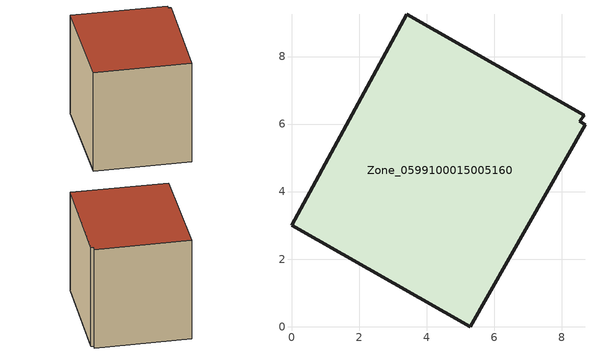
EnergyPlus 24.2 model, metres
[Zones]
Zone_0599100015005160
 floor ground (C_G): 0,3.01 3.42,9.25 8.68,6.25 8.53,6.08 8.7,5.98 5.29,0 z0.81
 wall outside (C_F): 0,3.01 5.29,0 8.7,5.98 8.53,6.08 8.68,6.25 3.42,9.25 0,3.01 z0.81:7.75
 roof outside (C_R): 3.42,9.25 0,3.01 5.29,0 8.7,5.98 8.53,6.08 8.68,6.25 z7.75
[BUILDING]
Pand.0599100015005160: North Axis=0; Terrain=City; Loads Convergence Tolerance Value=0.04; Temperature Convergence Tolerance Value=0.4; Solar Distribution=FullExterior; Maximum Number of Warmup Days=25; Minimum Number of Warmup Days=1
[Site:Location]
Rotterdam.The.Hague.AP_ZH_NLD Design_Conditions: Latitude=51.96; Longitude=4.45; Time Zone=1; Elevation=-4.5
[SITE:GROUNDTEMPERATURE:BUILDINGSURFACE]
18, 18, 18, 18, 18, 18, 18, 18, 18, 18, 18, 18
[MATERIAL] Thermal Absorptance=0.9; Solar Absorptance=0.7; Visible Absorptance=0.7
Name | Roughness | Thickness | Conductivity | Density | Specific Heat
G.TC.1946-1964 | MediumSmooth | 0.15 | 1 | 540 | 1210
F.TC.1946-1964 | Rough | 0.3 | 0.857143 | 1920 | 840
R.TC.1946-1964 | MediumRough | 0.2 | 0.235294 | 1500 | 1000
[CONSTRUCTION]
C_G: G.TC.1946-1964
C_F: F.TC.1946-1964
C_R: R.TC.1946-1964
[ZONE]
Zone_0599100015005160: Type=1; Multiplier=1; Ceiling Height=Autocalculate; Volume=Autocalculate; Floor Area=autocalculate; Part of Total Floor Area=Yes
[ZONEINFILTRATION:DESIGNFLOWRATE]
Infil_Zone_0599100015005160: Zone or ZoneList or Space or SpaceList=Zone_0599100015005160; Schedule=AlwaysOn; Design Flow Rate Calculation Method=Flow/Area; Flow Rate per Floor Area=0.003; Constant Term Coefficient=1; Temperature Term Coefficient=0; Velocity Term Coefficient=0; Velocity Squared Term Coefficient=0
[HVACTEMPLATE:ZONE:IDEALLOADSAIRSYSTEM]
Zone_0599100015005160: Maximum Heating Supply Air Temperature=50; Minimum Cooling Supply Air Temperature=13; Maximum Heating Supply Air Humidity Ratio=0.0156; Minimum Cooling Supply Air Humidity Ratio=0.0077; Heating Limit=NoLimit; Cooling Limit=NoLimit; Dehumidification Control Type=ConstantSensibleHeatRatio; Cooling Sensible Heat Ratio=0.7; Dehumidification Setpoint=60; Humidification Control Type=None; Humidification Setpoint=30; Outdoor Air Method=None; Outdoor Air Flow Rate per Person=0.00944; Outdoor Air Flow Rate per Zone Floor Area=0; Outdoor Air Flow Rate per Zone=0; Demand Controlled Ventilation Type=None; Outdoor Air Economizer Type=NoEconomizer; Heat Recovery Type=None; Sensible Heat Recovery Effectiveness=0.7; Latent Heat Recovery Effectiveness=0.65
[ZONECONTROL:THERMOSTAT]
ThermostatControl_Zone_0599100015005160: Zone or ZoneList=Zone_0599100015005160; Control Type Schedule=DualSetpointControlType; Control 1=Thermostat_Zone_0599100015005160; Temperature Difference Between Cutout And Setpoint=0
[THERMOSTATSETPOINT:DUALSETPOINT]
Thermostat_Zone_0599100015005160: Heating Setpoint Temperature Schedule=HeatingSetpoint_Zone_0599100015005160; Cooling Setpoint Temperature Schedule=CoolingSetpoint_Zone_0599100015005160
[SCHEDULE:COMPACT]
HeatingSetpoint_Zone_0599100015005160: Through: 12/31, For: AllDays, Until: 24:00, 21
CoolingSetpoint_Zone_0599100015005160: Through: 12/31, For: AllDays, Until: 24:00, 24
DualSetpointControlType: Through: 12/31, For: AllDays, Until: 24:00, 4
AlwaysOn: Through: 12/31, For: AllDays, Until: 24:00, 1
